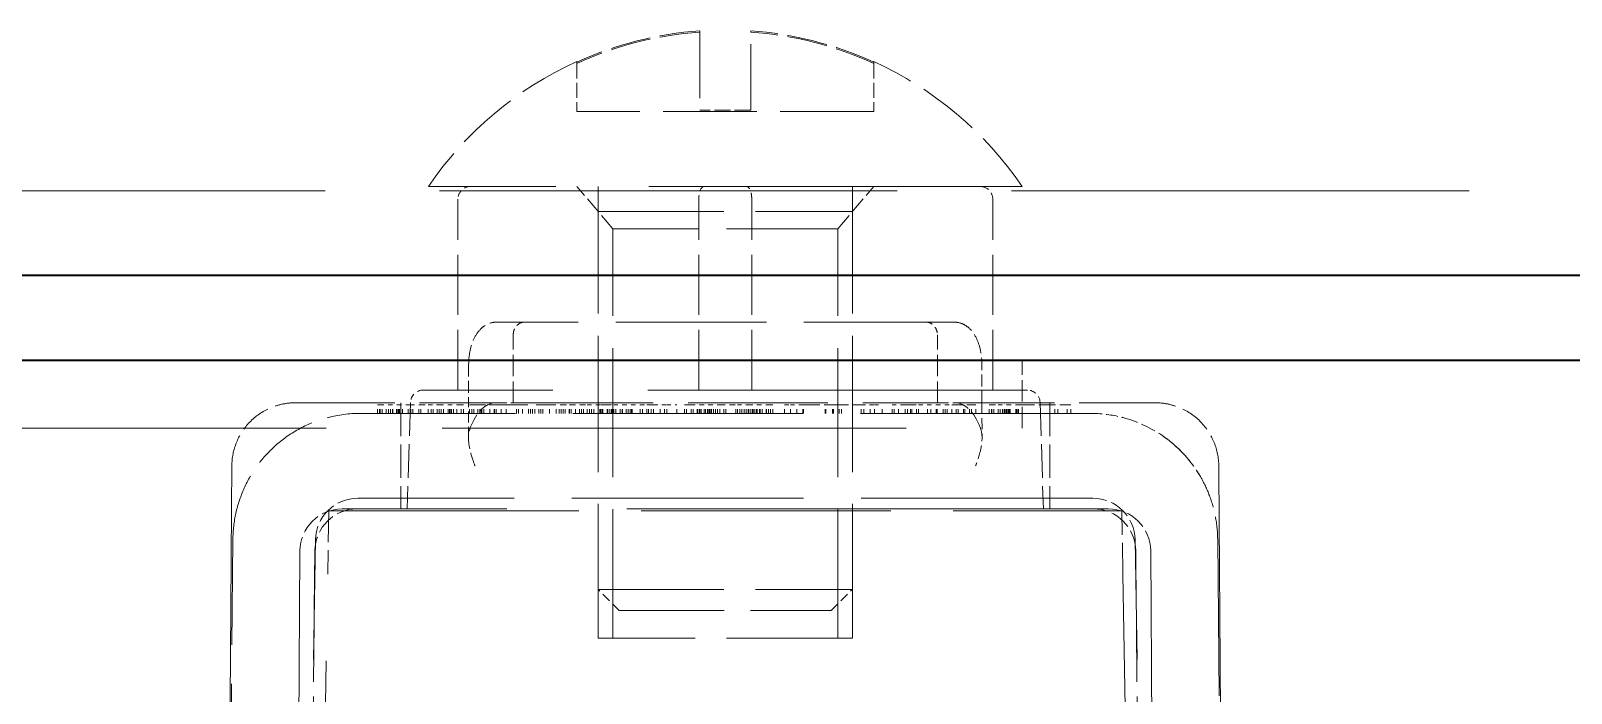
# Model space of a CAD drawing. Header units: millimetres. Extents: x 0 to 5945, y 0 to 4205.
# Drawn here: x 2032.5 to 2068.82, y 2130.11 to 2145.73 of the extents above; entities that cross this region are included whole.
import ezdxf

# ---------------------------------------------------------------- set-up
doc = ezdxf.new("R2010")
doc.units = ezdxf.units.MM
doc.header["$LTSCALE"] = 5
doc.linetypes.add('DASHED', pattern=[0.2067, 0.1654, -0.0413])
doc.layers.add('가려진 것(ISO)', color=2, linetype='DASHED', lineweight=18)
doc.layers.add('가시적인 것(ISO)', color=3, linetype='Continuous', lineweight=40)

msp = doc.modelspace()

# ---------------------------------------------------------------- linework, layer by layer
at = {"layer": '가려진 것(ISO)', "ltscale": 0.01075}
for p, q in [((2048.276, 2145.698), (2048.276, 2145.726)), ((2049.476, 2145.698), (2049.476, 2145.726))]:
    msp.add_line(p, q, dxfattribs=at)
at = {"layer": '가려진 것(ISO)', "ltscale": 1.883137}
for p, q in [((2048.276, 2145.698), (2048.276, 2143.857)), ((2049.476, 2143.857), (2049.476, 2145.698))]:
    msp.add_line(p, q, dxfattribs=at)
at = {"layer": '가려진 것(ISO)', "ltscale": 0.3052}
for p, q in [((2045.376, 2144.959), (2045.376, 2145)), ((2052.376, 2144.959), (2052.376, 2145))]:
    msp.add_line(p, q, dxfattribs=at)
at = {"layer": '가려진 것(ISO)', "ltscale": 0.431256}
for p, q in [((2045.376, 2144.959), (2045.376, 2143.826)), ((2052.376, 2144.959), (2052.376, 2143.826))]:
    msp.add_line(p, q, dxfattribs=at)
at = {"layer": '가려진 것(ISO)', "ltscale": 2.666475}
msp.add_line((2052.376, 2143.826), (2045.376, 2143.826), dxfattribs=at)
at = {"layer": '가려진 것(ISO)', "ltscale": 0.457992}
msp.add_line((2049.476, 2143.857), (2048.276, 2143.857), dxfattribs=at)
at = {"layer": '가려진 것(ISO)', "ltscale": 13.050004}
msp.add_line((2106.876, 2141.957), (1580.876, 2141.957), dxfattribs=at)
at = {"layer": '가려진 것(ISO)', "ltscale": 10.639162}
msp.add_line((2055.876, 2142.057), (2041.876, 2142.057), dxfattribs=at)
at = {"layer": '가려진 것(ISO)', "ltscale": 0.500009}
for p, q in [((2046.226, 2141.057), (2045.376, 2142.057)), ((2051.526, 2141.057), (2052.376, 2142.057))]:
    msp.add_line(p, q, dxfattribs=at)
at = {"layer": '가려진 것(ISO)', "ltscale": 3.618824}
for p, q in [((2045.876, 2142.057), (2045.876, 2132.557)), ((2051.876, 2142.057), (2051.876, 2132.557))]:
    msp.add_line(p, q, dxfattribs=at)
at = {"layer": '가려진 것(ISO)', "ltscale": 1.714127}
for p, q in [((2042.571, 2137.257), (2042.571, 2141.757)), ((2048.252, 2137.257), (2048.252, 2141.757)), ((2049.501, 2137.257), (2049.501, 2141.757)), ((2055.182, 2137.257), (2055.182, 2141.757))]:
    msp.add_line(p, q, dxfattribs=at)
at = {"layer": '가려진 것(ISO)', "ltscale": 3.590168}
for p, q in [((2045.876, 2141.468), (2051.876, 2141.468)), ((2045.876, 2132.557), (2051.876, 2132.557)), ((2051.876, 2131.407), (2045.876, 2131.407))]:
    msp.add_line(p, q, dxfattribs=at)
at = {"layer": '가려진 것(ISO)', "ltscale": 3.832706}
for p, q in [((2045.876, 2131.407), (2045.876, 2141.468)), ((2051.876, 2131.407), (2051.876, 2141.468))]:
    msp.add_line(p, q, dxfattribs=at)
at = {"layer": '가려진 것(ISO)', "ltscale": 3.171304}
msp.add_line((2051.526, 2141.057), (2046.226, 2141.057), dxfattribs=at)
at = {"layer": '가려진 것(ISO)', "ltscale": 3.675769}
for p, q in [((2046.226, 2131.407), (2046.226, 2141.057)), ((2051.526, 2131.407), (2051.526, 2141.057))]:
    msp.add_line(p, q, dxfattribs=at)
at = {"layer": '가려진 것(ISO)', "ltscale": 4.289239}
msp.add_line((2054.277, 2138.857), (2043.476, 2138.857), dxfattribs=at)
at = {"layer": '가려진 것(ISO)', "ltscale": 0.609403}
for p, q in [((2043.876, 2136.957), (2043.876, 2138.557)), ((2053.876, 2136.957), (2053.876, 2138.557)), ((2055.876, 2136.357), (2055.876, 2137.957))]:
    msp.add_line(p, q, dxfattribs=at)
at = {"layer": '가려진 것(ISO)', "ltscale": 0.342828}
msp.add_line((2042.825, 2137.857), (2042.825, 2136.957), dxfattribs=at)
at = {"layer": '가려진 것(ISO)', "ltscale": 0.343057}
msp.add_line((2054.927, 2136.956), (2054.927, 2137.857), dxfattribs=at)
at = {"layer": '가려진 것(ISO)', "ltscale": 10.823642}
msp.add_line((2055.998, 2137.257), (2041.755, 2137.257), dxfattribs=at)
at = {"layer": '가려진 것(ISO)', "ltscale": 2.830735}
for p, q in [((2038.741, 2136.957), (2043.459, 2136.957)), ((2054.294, 2136.957), (2059.012, 2136.957))]:
    msp.add_line(p, q, dxfattribs=at)
at = {"layer": '가려진 것(ISO)', "ltscale": 6.559733}
msp.add_line((2057.487, 2136.707), (2040.266, 2136.707), dxfattribs=at)
at = {"layer": '가려진 것(ISO)', "ltscale": 0.103138}
for p, q in [((2040.672, 2136.907), (2040.724, 2136.907)), ((2042.651, 2136.907), (2042.704, 2136.907)), ((2047.912, 2136.907), (2047.964, 2136.907)), ((2049.943, 2136.907), (2049.995, 2136.907))]:
    msp.add_line(p, q, dxfattribs=at)
at = {"layer": '가려진 것(ISO)', "ltscale": 0.076088}
for p, q in [((2040.672, 2136.707), (2040.672, 2136.907)), ((2040.724, 2136.707), (2040.724, 2136.907)), ((2040.741, 2136.707), (2040.741, 2136.907)), ((2040.789, 2136.707), (2040.789, 2136.907)), ((2040.884, 2136.707), (2040.884, 2136.907)), ((2040.933, 2136.707), (2040.933, 2136.907)), ((2040.98, 2136.707), (2040.98, 2136.907)), ((2040.985, 2136.707), (2040.985, 2136.907)), ((2041.028, 2136.707), (2041.028, 2136.907)), ((2041.037, 2136.707), (2041.037, 2136.907)), ((2041.124, 2136.707), (2041.124, 2136.907)), ((2041.141, 2136.707), (2041.141, 2136.907)), ((2041.172, 2136.707), (2041.172, 2136.907)), ((2041.193, 2136.707), (2041.193, 2136.907)), ((2041.268, 2136.707), (2041.268, 2136.907)), ((2041.401, 2136.707), (2041.401, 2136.907)), ((2041.454, 2136.707), (2041.454, 2136.907)), ((2041.459, 2136.707), (2041.459, 2136.907)), ((2041.507, 2136.707), (2041.507, 2136.907)), ((2041.651, 2136.707), (2041.651, 2136.907)), ((2041.699, 2136.707), (2041.699, 2136.907)), ((2041.87, 2136.707), (2041.87, 2136.907)), ((2041.939, 2136.707), (2041.939, 2136.907)), ((2041.986, 2136.707), (2041.986, 2136.907)), ((2042.079, 2136.707), (2042.079, 2136.907)), ((2042.082, 2136.707), (2042.082, 2136.907)), ((2042.131, 2136.707), (2042.131, 2136.907)), ((2042.178, 2136.707), (2042.178, 2136.907)), ((2042.235, 2136.707), (2042.235, 2136.907)), ((2042.339, 2136.707), (2042.339, 2136.907)), ((2042.37, 2136.707), (2042.37, 2136.907)), ((2042.391, 2136.707), (2042.391, 2136.907)), ((2042.418, 2136.707), (2042.418, 2136.907)), ((2042.466, 2136.707), (2042.466, 2136.907)), ((2042.547, 2136.707), (2042.547, 2136.907)), ((2042.651, 2136.707), (2042.651, 2136.907)), ((2042.704, 2136.707), (2042.704, 2136.907)), ((2042.849, 2136.707), (2042.849, 2136.907)), ((2042.897, 2136.707), (2042.897, 2136.907)), ((2042.945, 2136.707), (2042.945, 2136.907)), ((2043.041, 2136.707), (2043.041, 2136.907)), ((2043.089, 2136.707), (2043.089, 2136.907)), ((2043.12, 2136.707), (2043.12, 2136.907)), ((2043.136, 2136.707), (2043.136, 2136.907)), ((2043.184, 2136.707), (2043.184, 2136.907)), ((2043.328, 2136.707), (2043.328, 2136.907)), ((2043.424, 2136.707), (2043.424, 2136.907)), ((2043.433, 2136.707), (2043.433, 2136.907)), ((2043.472, 2136.707), (2043.472, 2136.907)), ((2043.589, 2136.707), (2043.589, 2136.907)), ((2043.711, 2136.707), (2043.711, 2136.907)), ((2043.951, 2136.707), (2043.951, 2136.907)), ((2043.999, 2136.707), (2043.999, 2136.907)), ((2044.095, 2136.707), (2044.095, 2136.907)), ((2044.239, 2136.707), (2044.239, 2136.907)), ((2044.286, 2136.707), (2044.286, 2136.907)), ((2044.334, 2136.707), (2044.334, 2136.907)), ((2044.382, 2136.707), (2044.382, 2136.907)), ((2044.478, 2136.707), (2044.478, 2136.907)), ((2044.526, 2136.707), (2044.526, 2136.907)), ((2044.574, 2136.707), (2044.574, 2136.907)), ((2044.735, 2136.707), (2044.735, 2136.907)), ((2044.891, 2136.707), (2044.891, 2136.907)), ((2044.957, 2136.707), (2044.957, 2136.907)), ((2045.005, 2136.707), (2045.005, 2136.907)), ((2045.053, 2136.707), (2045.053, 2136.907)), ((2045.101, 2136.707), (2045.101, 2136.907)), ((2045.197, 2136.707), (2045.197, 2136.907)), ((2045.204, 2136.707), (2045.204, 2136.907)), ((2045.245, 2136.707), (2045.245, 2136.907)), ((2045.341, 2136.707), (2045.341, 2136.907)), ((2045.436, 2136.707), (2045.436, 2136.907)), ((2045.484, 2136.707), (2045.484, 2136.907)), ((2045.532, 2136.707), (2045.532, 2136.907)), ((2045.62, 2136.707), (2045.62, 2136.907)), ((2045.672, 2136.707), (2045.672, 2136.907)), ((2045.676, 2136.707), (2045.676, 2136.907)), ((2045.724, 2136.707), (2045.724, 2136.907)), ((2045.776, 2136.707), (2045.776, 2136.907)), ((2045.916, 2136.707), (2045.916, 2136.907)), ((2045.933, 2136.707), (2045.933, 2136.907)), ((2045.964, 2136.707), (2045.964, 2136.907)), ((2045.985, 2136.707), (2045.985, 2136.907)), ((2046.089, 2136.707), (2046.089, 2136.907)), ((2046.107, 2136.707), (2046.107, 2136.907)), ((2046.155, 2136.707), (2046.155, 2136.907)), ((2046.193, 2136.707), (2046.193, 2136.907)), ((2046.203, 2136.707), (2046.203, 2136.907)), ((2046.245, 2136.707), (2046.245, 2136.907)), ((2046.299, 2136.707), (2046.299, 2136.907)), ((2046.395, 2136.707), (2046.395, 2136.907)), ((2046.443, 2136.707), (2046.443, 2136.907)), ((2046.454, 2136.707), (2046.454, 2136.907)), ((2046.539, 2136.707), (2046.539, 2136.907)), ((2046.586, 2136.707), (2046.586, 2136.907)), ((2046.634, 2136.707), (2046.634, 2136.907)), ((2046.662, 2136.707), (2046.662, 2136.907)), ((2046.682, 2136.707), (2046.682, 2136.907)), ((2046.87, 2136.707), (2046.87, 2136.907)), ((2046.922, 2136.707), (2046.922, 2136.907)), ((2047.026, 2136.707), (2047.026, 2136.907)), ((2047.066, 2136.707), (2047.066, 2136.907)), ((2047.131, 2136.707), (2047.131, 2136.907)), ((2047.183, 2136.707), (2047.183, 2136.907)), ((2047.339, 2136.707), (2047.339, 2136.907)), ((2047.443, 2136.707), (2047.443, 2136.907)), ((2047.495, 2136.707), (2047.495, 2136.907)), ((2047.736, 2136.707), (2047.736, 2136.907)), ((2047.912, 2136.707), (2047.912, 2136.907)), ((2047.964, 2136.707), (2047.964, 2136.907)), ((2048.068, 2136.707), (2048.068, 2136.907)), ((2048.12, 2136.707), (2048.12, 2136.907)), ((2048.216, 2136.707), (2048.216, 2136.907)), ((2048.224, 2136.707), (2048.224, 2136.907)), ((2048.264, 2136.707), (2048.264, 2136.907)), ((2048.276, 2136.707), (2048.276, 2136.907)), ((2048.311, 2136.707), (2048.311, 2136.907)), ((2048.381, 2136.707), (2048.381, 2136.907)), ((2048.407, 2136.707), (2048.407, 2136.907)), ((2048.455, 2136.707), (2048.455, 2136.907)), ((2048.485, 2136.707), (2048.485, 2136.907)), ((2048.503, 2136.707), (2048.503, 2136.907)), ((2048.537, 2136.707), (2048.537, 2136.907)), ((2048.551, 2136.707), (2048.551, 2136.907)), ((2048.599, 2136.707), (2048.599, 2136.907)), ((2048.647, 2136.707), (2048.647, 2136.907)), ((2048.695, 2136.707), (2048.695, 2136.907)), ((2048.745, 2136.707), (2048.745, 2136.907)), ((2048.839, 2136.707), (2048.839, 2136.907)), ((2048.886, 2136.707), (2048.886, 2136.907)), ((2049.126, 2136.707), (2049.126, 2136.907)), ((2049.162, 2136.707), (2049.162, 2136.907)), ((2049.222, 2136.707), (2049.222, 2136.907)), ((2049.27, 2136.707), (2049.27, 2136.907)), ((2049.318, 2136.707), (2049.318, 2136.907)), ((2049.37, 2136.707), (2049.37, 2136.907)), ((2049.414, 2136.707), (2049.414, 2136.907)), ((2049.422, 2136.707), (2049.422, 2136.907)), ((2049.461, 2136.707), (2049.461, 2136.907)), ((2049.509, 2136.707), (2049.509, 2136.907)), ((2049.526, 2136.707), (2049.526, 2136.907)), ((2049.557, 2136.707), (2049.557, 2136.907)), ((2049.605, 2136.707), (2049.605, 2136.907)), ((2049.631, 2136.707), (2049.631, 2136.907)), ((2049.683, 2136.707), (2049.683, 2136.907)), ((2049.701, 2136.707), (2049.701, 2136.907)), ((2049.749, 2136.707), (2049.749, 2136.907)), ((2049.839, 2136.707), (2049.839, 2136.907)), ((2049.845, 2136.707), (2049.845, 2136.907)), ((2049.893, 2136.707), (2049.893, 2136.907)), ((2049.943, 2136.707), (2049.943, 2136.907)), ((2049.995, 2136.707), (2049.995, 2136.907)), ((2050.276, 2136.707), (2050.276, 2136.907)), ((2050.412, 2136.707), (2050.412, 2136.907)), ((2050.564, 2136.707), (2050.564, 2136.907)), ((2050.707, 2136.707), (2050.707, 2136.907)), ((2050.724, 2136.707), (2050.724, 2136.907)), ((2051.234, 2136.707), (2051.234, 2136.907)), ((2051.245, 2136.707), (2051.245, 2136.907)), ((2051.401, 2136.707), (2051.401, 2136.907)), ((2051.426, 2136.707), (2051.426, 2136.907)), ((2051.558, 2136.707), (2051.558, 2136.907)), ((2051.618, 2136.707), (2051.618, 2136.907)), ((2052.079, 2136.707), (2052.079, 2136.907)), ((2052.145, 2136.707), (2052.145, 2136.907)), ((2052.289, 2136.707), (2052.289, 2136.907)), ((2052.391, 2136.707), (2052.391, 2136.907)), ((2052.576, 2136.707), (2052.576, 2136.907)), ((2052.808, 2136.707), (2052.808, 2136.907)), ((2052.86, 2136.707), (2052.86, 2136.907)), ((2052.959, 2136.707), (2052.959, 2136.907)), ((2052.964, 2136.707), (2052.964, 2136.907)), ((2053.12, 2136.707), (2053.12, 2136.907)), ((2053.172, 2136.707), (2053.172, 2136.907)), ((2053.247, 2136.707), (2053.247, 2136.907)), ((2053.276, 2136.707), (2053.276, 2136.907)), ((2053.381, 2136.707), (2053.381, 2136.907)), ((2053.433, 2136.707), (2053.433, 2136.907)), ((2053.641, 2136.707), (2053.641, 2136.907)), ((2053.726, 2136.707), (2053.726, 2136.907)), ((2053.849, 2136.707), (2053.849, 2136.907)), ((2053.87, 2136.707), (2053.87, 2136.907)), ((2054.014, 2136.707), (2054.014, 2136.907)), ((2054.058, 2136.707), (2054.058, 2136.907)), ((2054.11, 2136.707), (2054.11, 2136.907)), ((2054.214, 2136.707), (2054.214, 2136.907)), ((2054.318, 2136.707), (2054.318, 2136.907)), ((2054.37, 2136.707), (2054.37, 2136.907)), ((2054.493, 2136.707), (2054.493, 2136.907)), ((2054.526, 2136.707), (2054.526, 2136.907)), ((2054.631, 2136.707), (2054.631, 2136.907)), ((2054.683, 2136.707), (2054.683, 2136.907)), ((2054.78, 2136.707), (2054.78, 2136.907)), ((2055.099, 2136.707), (2055.099, 2136.907)), ((2055.151, 2136.707), (2055.151, 2136.907)), ((2055.164, 2136.707), (2055.164, 2136.907)), ((2055.211, 2136.707), (2055.211, 2136.907)), ((2055.308, 2136.707), (2055.308, 2136.907)), ((2055.355, 2136.707), (2055.355, 2136.907)), ((2055.412, 2136.707), (2055.412, 2136.907)), ((2055.451, 2136.707), (2055.451, 2136.907)), ((2055.464, 2136.707), (2055.464, 2136.907)), ((2055.499, 2136.707), (2055.499, 2136.907)), ((2055.516, 2136.707), (2055.516, 2136.907)), ((2055.547, 2136.707), (2055.547, 2136.907)), ((2055.568, 2136.707), (2055.568, 2136.907)), ((2055.595, 2136.707), (2055.595, 2136.907)), ((2055.724, 2136.707), (2055.724, 2136.907)), ((2055.739, 2136.707), (2055.739, 2136.907)), ((2055.776, 2136.707), (2055.776, 2136.907)), ((2055.786, 2136.707), (2055.786, 2136.907)), ((2056.649, 2136.707), (2056.649, 2136.907)), ((2056.714, 2136.707), (2056.714, 2136.907)), ((2056.936, 2136.707), (2056.936, 2136.907)), ((2057.026, 2136.707), (2057.026, 2136.907))]:
    msp.add_line(p, q, dxfattribs=at)
at = {"layer": '가려진 것(ISO)', "ltscale": 0.113336}
for p, q in [((2040.724, 2136.907), (2040.933, 2136.907)), ((2042.339, 2136.907), (2042.547, 2136.907)), ((2048.068, 2136.907), (2048.276, 2136.907)), ((2049.631, 2136.907), (2049.839, 2136.907))]:
    msp.add_line(p, q, dxfattribs=at)
at = {"layer": '가려진 것(ISO)', "ltscale": 0.089011}
for p, q in [((2040.933, 2136.907), (2041.141, 2136.907)), ((2042.131, 2136.907), (2042.339, 2136.907)), ((2048.276, 2136.907), (2048.485, 2136.907)), ((2049.422, 2136.907), (2049.631, 2136.907))]:
    msp.add_line(p, q, dxfattribs=at)
at = {"layer": '가려진 것(ISO)', "ltscale": 0.101151}
for p, q in [((2041.141, 2136.907), (2041.401, 2136.907)), ((2041.87, 2136.907), (2042.131, 2136.907)), ((2048.485, 2136.907), (2048.745, 2136.907)), ((2049.162, 2136.907), (2049.422, 2136.907)), ((2055.516, 2136.907), (2055.776, 2136.907))]:
    msp.add_line(p, q, dxfattribs=at)
at = {"layer": '가려진 것(ISO)', "ltscale": 0.952248}
for p, q in [((2041.226, 2136.957), (2041.226, 2134.457)), ((2056.526, 2136.957), (2056.526, 2134.457))]:
    msp.add_line(p, q, dxfattribs=at)
at = {"layer": '가려진 것(ISO)', "ltscale": 0.956305}
for p, q in [((2041.455, 2136.966), (2041.376, 2134.457)), ((2056.298, 2136.966), (2056.376, 2134.457))]:
    msp.add_line(p, q, dxfattribs=at)
at = {"layer": '가려진 것(ISO)', "ltscale": 0.178465}
for p, q in [((2041.401, 2136.907), (2041.87, 2136.907)), ((2044.735, 2136.907), (2045.204, 2136.907))]:
    msp.add_line(p, q, dxfattribs=at)
at = {"layer": '가려진 것(ISO)', "ltscale": 0.090143}
for p, q in [((2042.547, 2136.907), (2042.651, 2136.907)), ((2047.964, 2136.907), (2048.068, 2136.907)), ((2049.839, 2136.907), (2049.943, 2136.907))]:
    msp.add_line(p, q, dxfattribs=at)
at = {"layer": '가려진 것(ISO)', "ltscale": 0.315722}
msp.add_line((2042.823, 2136.128), (2042.825, 2136.957), dxfattribs=at)
at = {"layer": '가려진 것(ISO)', "ltscale": 0.094879}
msp.add_line((2042.849, 2136.907), (2042.897, 2136.907), dxfattribs=at)
at = {"layer": '가려진 것(ISO)', "ltscale": 0.058729}
msp.add_line((2042.897, 2136.907), (2042.945, 2136.907), dxfattribs=at)
at = {"layer": '가려진 것(ISO)', "ltscale": 0.082924}
msp.add_line((2042.945, 2136.907), (2043.041, 2136.907), dxfattribs=at)
at = {"layer": '가려진 것(ISO)', "ltscale": 0.043232}
msp.add_line((2043.041, 2136.907), (2043.12, 2136.907), dxfattribs=at)
at = {"layer": '가려진 것(ISO)', "ltscale": 0.118944}
for p, q in [((2043.12, 2136.907), (2043.433, 2136.907)), ((2045.62, 2136.907), (2045.933, 2136.907)), ((2047.183, 2136.907), (2047.495, 2136.907)), ((2050.412, 2136.907), (2050.724, 2136.907)), ((2052.079, 2136.907), (2052.391, 2136.907)), ((2052.808, 2136.907), (2053.12, 2136.907)), ((2054.37, 2136.907), (2054.683, 2136.907))]:
    msp.add_line(p, q, dxfattribs=at)
at = {"layer": '가려진 것(ISO)', "ltscale": 0.95014}
msp.add_line((2043.433, 2136.907), (2044.735, 2136.907), dxfattribs=at)
at = {"layer": '가려진 것(ISO)', "ltscale": 0.318318}
for p, q in [((2043.459, 2136.957), (2043.876, 2136.957)), ((2053.876, 2136.957), (2054.294, 2136.957))]:
    msp.add_line(p, q, dxfattribs=at)
at = {"layer": '가려진 것(ISO)', "ltscale": 3.989087}
msp.add_line((2043.876, 2136.957), (2053.876, 2136.957), dxfattribs=at)
at = {"layer": '가려진 것(ISO)', "ltscale": 0.02236}
msp.add_line((2045.204, 2136.907), (2045.245, 2136.907), dxfattribs=at)
at = {"layer": '가려진 것(ISO)', "ltscale": 0.106939}
msp.add_line((2045.245, 2136.907), (2045.484, 2136.907), dxfattribs=at)
at = {"layer": '가려진 것(ISO)', "ltscale": 0.052712}
msp.add_line((2045.484, 2136.907), (2045.62, 2136.907), dxfattribs=at)
at = {"layer": '가려진 것(ISO)', "ltscale": 0.083344}
for p, q in [((2045.933, 2136.907), (2045.985, 2136.907)), ((2047.131, 2136.907), (2047.183, 2136.907)), ((2053.12, 2136.907), (2053.172, 2136.907)), ((2054.318, 2136.907), (2054.37, 2136.907))]:
    msp.add_line(p, q, dxfattribs=at)
at = {"layer": '가려진 것(ISO)', "ltscale": 0.072493}
for p, q in [((2045.985, 2136.907), (2046.089, 2136.907)), ((2047.026, 2136.907), (2047.131, 2136.907)), ((2053.172, 2136.907), (2053.276, 2136.907)), ((2054.214, 2136.907), (2054.318, 2136.907))]:
    msp.add_line(p, q, dxfattribs=at)
at = {"layer": '가려진 것(ISO)', "ltscale": 0.071908}
for p, q in [((2046.089, 2136.907), (2046.245, 2136.907)), ((2046.87, 2136.907), (2047.026, 2136.907)), ((2053.276, 2136.907), (2053.433, 2136.907)), ((2054.058, 2136.907), (2054.214, 2136.907))]:
    msp.add_line(p, q, dxfattribs=at)
at = {"layer": '가려진 것(ISO)', "ltscale": 0.081808}
for p, q in [((2046.245, 2136.907), (2046.454, 2136.907)), ((2046.662, 2136.907), (2046.87, 2136.907)), ((2053.433, 2136.907), (2053.641, 2136.907)), ((2053.849, 2136.907), (2054.058, 2136.907))]:
    msp.add_line(p, q, dxfattribs=at)
at = {"layer": '가려진 것(ISO)', "ltscale": 0.079262}
for p, q in [((2046.454, 2136.907), (2046.662, 2136.907)), ((2053.641, 2136.907), (2053.849, 2136.907))]:
    msp.add_line(p, q, dxfattribs=at)
at = {"layer": '가려진 것(ISO)', "ltscale": 0.091802}
msp.add_line((2047.495, 2136.907), (2047.736, 2136.907), dxfattribs=at)
at = {"layer": '가려진 것(ISO)', "ltscale": 0.158625}
msp.add_line((2048.745, 2136.907), (2049.162, 2136.907), dxfattribs=at)
at = {"layer": '가려진 것(ISO)', "ltscale": 0.051644}
msp.add_line((2050.276, 2136.907), (2050.412, 2136.907), dxfattribs=at)
at = {"layer": '가려진 것(ISO)', "ltscale": 0.463306}
for p, q in [((2050.724, 2136.907), (2051.401, 2136.907)), ((2051.401, 2136.907), (2052.079, 2136.907))]:
    msp.add_line(p, q, dxfattribs=at)
at = {"layer": '가려진 것(ISO)', "ltscale": 0.070374}
msp.add_line((2052.391, 2136.907), (2052.576, 2136.907), dxfattribs=at)
at = {"layer": '가려진 것(ISO)', "ltscale": 0.037042}
msp.add_line((2054.683, 2136.907), (2054.78, 2136.907), dxfattribs=at)
at = {"layer": '가려진 것(ISO)', "ltscale": 0.315493}
msp.add_line((2054.927, 2136.956), (2054.93, 2136.128), dxfattribs=at)
at = {"layer": '가려진 것(ISO)', "ltscale": 0.063844}
msp.add_line((2055.099, 2136.907), (2055.151, 2136.907), dxfattribs=at)
at = {"layer": '가려진 것(ISO)', "ltscale": 0.100459}
msp.add_line((2055.151, 2136.907), (2055.308, 2136.907), dxfattribs=at)
at = {"layer": '가려진 것(ISO)', "ltscale": 0.099868}
msp.add_line((2055.308, 2136.907), (2055.516, 2136.907), dxfattribs=at)
at = {"layer": '가려진 것(ISO)', "ltscale": 0.476074}
msp.add_line((2055.776, 2136.907), (2057.026, 2136.907), dxfattribs=at)
at = {"layer": '가려진 것(ISO)', "ltscale": 13.234077}
msp.add_line((1631.876, 2136.357), (2055.876, 2136.357), dxfattribs=at)
at = {"layer": '가려진 것(ISO)', "ltscale": 6.60095}
msp.add_line((2057.541, 2134.707), (2040.212, 2134.707), dxfattribs=at)
at = {"layer": '가려진 것(ISO)', "ltscale": 0.892548}
for p, q in [((2039.529, 2134.407), (2039.503, 2132.92)), ((2058.252, 2132.92), (2058.226, 2134.407))]:
    msp.add_line(p, q, dxfattribs=at)
at = {"layer": '가려진 것(ISO)', "ltscale": 7.122473}
msp.add_line((2039.529, 2134.407), (2058.226, 2134.407), dxfattribs=at)
at = {"layer": '가려진 것(ISO)', "ltscale": 13.725547}
msp.add_line((2057.907, 2134.457), (2039.846, 2134.457), dxfattribs=at)
at = {"layer": '가려진 것(ISO)', "ltscale": 4.451479}
for p, q in [((2037.165, 2122.048), (2037.266, 2133.733)), ((2060.486, 2133.733), (2060.588, 2122.048))]:
    msp.add_line(p, q, dxfattribs=at)
at = {"layer": '가려진 것(ISO)', "ltscale": 11.495429}
for p, q in [((2038.846, 2133.464), (2038.68, 2109.704)), ((2058.907, 2133.464), (2059.073, 2109.704))]:
    msp.add_line(p, q, dxfattribs=at)
at = {"layer": '가려진 것(ISO)', "ltscale": 5.064498}
for p, q in [((2038.981, 2120.44), (2039.212, 2133.724)), ((2058.772, 2120.44), (2058.54, 2133.724))]:
    msp.add_line(p, q, dxfattribs=at)
at = {"layer": '가려진 것(ISO)', "ltscale": 1.660575}
for p, q in [((2039.199, 2133.466), (2039.159, 2129.107)), ((2058.554, 2133.466), (2058.594, 2129.107))]:
    msp.add_line(p, q, dxfattribs=at)
at = {"layer": '가려진 것(ISO)', "ltscale": 9.925978}
for p, q in [((2039.145, 2112.407), (2039.503, 2132.92)), ((2058.252, 2132.92), (2058.61, 2112.407))]:
    msp.add_line(p, q, dxfattribs=at)
at = {"layer": '가려진 것(ISO)', "ltscale": 0.269265}
for p, q in [((2046.376, 2132.057), (2045.876, 2132.557)), ((2051.376, 2132.057), (2051.876, 2132.557))]:
    msp.add_line(p, q, dxfattribs=at)
at = {"layer": '가려진 것(ISO)', "ltscale": 2.991791}
msp.add_line((2046.376, 2132.057), (2051.376, 2132.057), dxfattribs=at)
at = {"layer": '가려진 것(ISO)', "ltscale": 1.14571}
for start, end in [(94.0659, 114.4315), (65.5685, 85.9341)]:
    msp.add_arc((2048.876, 2137.285), 8.462, start, end, dxfattribs=at)
at = {"layer": '가려진 것(ISO)', "ltscale": 1.146012}
for start, end in [(94.0796, 114.5192), (65.4808, 85.9204)]:
    msp.add_arc((2048.876, 2137.285), 8.434, start, end, dxfattribs=at)
at = {"layer": '가려진 것(ISO)', "ltscale": 1.763813}
for start, end in [(114.4025, 145.7193), (34.2807, 65.5975)]:
    msp.add_arc((2048.876, 2137.285), 8.472, start, end, dxfattribs=at)
at = {"layer": '가려진 것(ISO)', "ltscale": 0.175827}
for centre, start, end in [((2041.755, 2136.957), 90, 178.2021), ((2055.998, 2136.957), 1.7979, 90)]:
    msp.add_arc(centre, 0.3, start, end, dxfattribs=at)
at = {"layer": '가려진 것(ISO)', "ltscale": 0.591629}
for centre, start, end in [((2040.212, 2133.707), 90, 179), ((2057.541, 2133.707), 1, 90)]:
    msp.add_arc(centre, 1, start, end, dxfattribs=at)
at = {"layer": '가려진 것(ISO)', "ltscale": 0.595619}
for centre, start, end in [((2039.846, 2133.457), 90, 179.6), ((2057.907, 2133.457), 0.4, 90)]:
    msp.add_arc(centre, 1, start, end, dxfattribs=at)
at = {"layer": '가려진 것(ISO)', "ltscale": 0.594812}
for centre, start, end in [((2040.199, 2133.457), 90, 179.4786), ((2057.554, 2133.457), 0.5214, 90)]:
    msp.add_arc(centre, 1, start, end, dxfattribs=at)
at = {"layer": '가려진 것(ISO)', "ltscale": 0.186882}
for centre, major_axis, ratio, start_param, end_param in [((2042.871, 2141.757), (0.3, 0), 0.999995, 1.570432, 3.141289), ((2048.376, 2141.757), (0, 0.3), 0.414234, 6.283179, 7.854037), ((2049.376, 2141.757), (0, -0.3), 0.41419, 1.57072, 3.141577), ((2054.882, 2141.757), (0, -0.3), 0.999987, 1.5711, 3.141957)]:
    msp.add_ellipse(centre, major_axis=major_axis, ratio=ratio, start_param=start_param, end_param=end_param, dxfattribs=at)
at = {"layer": '가려진 것(ISO)'}
for centre, start_param, end_param in [((2043.476, 2138.557), 0, 0.000208), ((2054.277, 2138.557), 6.283105, 6.283184)]:
    msp.add_ellipse(centre, major_axis=(0, 0.3), ratio=0.866025, start_param=start_param, end_param=end_param, dxfattribs=at)
at = {"layer": '가려진 것(ISO)', "ltscale": 0.523408}
for centre, start_param, end_param in [((2043.459, 2135.457), 0, 0.91617), ((2054.294, 2135.457), 5.367015, 6.283185)]:
    msp.add_ellipse(centre, major_axis=(0, 1.5), ratio=0.5, start_param=start_param, end_param=end_param, dxfattribs=at)
at = {"layer": '가려진 것(ISO)', "ltscale": 0.562041}
msp.add_open_spline([(2042.825, 2137.857), (2042.825, 2137.962), (2042.835, 2138.067), (2042.874, 2138.266), (2042.903, 2138.361), (2042.981, 2138.536), (2043.033, 2138.618), (2043.128, 2138.718), (2043.163, 2138.747), (2043.267, 2138.816), (2043.343, 2138.845), (2043.44, 2138.856), (2043.458, 2138.857), (2043.475, 2138.857)], degree=3, knots=[0, 0, 0, 0, 0.0313578, 0.0313578, 0.0627375, 0.0627375, 0.0959701, 0.0959701, 0.1123743, 0.1123743, 0.1406827, 0.1406827, 0.1469724, 0.1469724, 0.1469724, 0.1469724], dxfattribs=at)
at = {"layer": '가려진 것(ISO)', "ltscale": 0.179403}
for points, knots in [([(2043.876, 2138.557), (2043.876, 2138.595), (2043.883, 2138.635), (2043.91, 2138.709), (2043.93, 2138.743), (2043.976, 2138.796), (2044.005, 2138.819), (2044.07, 2138.849), (2044.105, 2138.857), (2044.139, 2138.857)], [0, 0, 0, 0, 0.01130067, 0.01130067, 0.02260134, 0.02260134, 0.03390407, 0.03390407, 0.0452068, 0.0452068, 0.0452068, 0.0452068]), ([(2053.614, 2138.857), (2053.648, 2138.857), (2053.683, 2138.849), (2053.748, 2138.819), (2053.777, 2138.796), (2053.823, 2138.743), (2053.843, 2138.709), (2053.87, 2138.635), (2053.876, 2138.595), (2053.876, 2138.557)], [-0.0452068, -0.0452068, -0.0452068, -0.0452068, -0.03390407, -0.03390407, -0.02260134, -0.02260134, -0.01130067, -0.01130067, 0, 0, 0, 0])]:
    msp.add_open_spline(points, degree=3, knots=knots, dxfattribs=at)
at = {"layer": '가려진 것(ISO)', "ltscale": 0.56205}
msp.add_open_spline([(2054.277, 2138.857), (2054.338, 2138.857), (2054.398, 2138.845), (2054.51, 2138.801), (2054.563, 2138.769), (2054.662, 2138.685), (2054.707, 2138.63), (2054.794, 2138.495), (2054.832, 2138.408), (2054.893, 2138.214), (2054.913, 2138.103), (2054.926, 2137.946), (2054.927, 2137.902), (2054.927, 2137.857)], degree=3, knots=[0, 0, 0, 0, 0.0214082, 0.0214082, 0.0431607, 0.0431607, 0.0682267, 0.0682267, 0.0995871, 0.0995871, 0.1337069, 0.1337069, 0.1470622, 0.1470622, 0.1470622, 0.1470622], dxfattribs=at)
at = {"layer": '가려진 것(ISO)', "ltscale": 0.900507}
for points, knots in [([(2037.241, 2135.467), (2037.242, 2135.657), (2037.279, 2135.844), (2037.422, 2136.198), (2037.529, 2136.362), (2037.799, 2136.641), (2037.961, 2136.753), (2038.233, 2136.872), (2038.33, 2136.903), (2038.531, 2136.946), (2038.633, 2136.957), (2038.737, 2136.957), (2038.739, 2136.957), (2038.741, 2136.957)], [-0.2365078, -0.2365078, -0.2365078, -0.2365078, -0.1797113, -0.1797113, -0.1214454, -0.1214454, -0.0623042, -0.0623042, -0.0311771, -0.0311771, 0, 0, 0.0005885, 0.0005885, 0.0005885, 0.0005885]), ([(2060.512, 2135.467), (2060.511, 2135.657), (2060.474, 2135.844), (2060.331, 2136.198), (2060.224, 2136.362), (2059.954, 2136.641), (2059.792, 2136.753), (2059.52, 2136.872), (2059.422, 2136.903), (2059.222, 2136.946), (2059.12, 2136.957), (2059.016, 2136.957), (2059.014, 2136.957), (2059.012, 2136.957)], [0.2386038, 0.2386038, 0.2386038, 0.2386038, 0.2954003, 0.2954003, 0.3536662, 0.3536662, 0.4128074, 0.4128074, 0.4439345, 0.4439345, 0.4751116, 0.4751116, 0.4757001, 0.4757001, 0.4757001, 0.4757001])]:
    msp.add_open_spline(points, degree=3, knots=knots, dxfattribs=at)
at = {"layer": '가려진 것(ISO)', "ltscale": 1.892483}
msp.add_open_spline([(2037.266, 2133.733), (2037.268, 2133.944), (2037.293, 2134.155), (2037.337, 2134.356), (2037.382, 2134.558), (2037.446, 2134.751), (2037.532, 2134.941), (2037.617, 2135.13), (2037.725, 2135.317), (2037.854, 2135.49), (2037.983, 2135.664), (2038.131, 2135.826), (2038.298, 2135.971), (2038.464, 2136.115), (2038.647, 2136.243), (2038.849, 2136.351), (2039.051, 2136.46), (2039.273, 2136.548), (2039.511, 2136.61), (2039.749, 2136.672), (2040.003, 2136.707), (2040.266, 2136.707)], degree=3, knots=[0, 0, 0, 0, 0.142857, 0.142857, 0.142857, 0.285714, 0.285714, 0.285714, 0.428571, 0.428571, 0.428571, 0.571429, 0.571429, 0.571429, 0.714286, 0.714286, 0.714286, 0.857143, 0.857143, 0.857143, 1, 1, 1, 1], dxfattribs=at)
at = {"layer": '가려진 것(ISO)', "ltscale": 0.331816}
msp.add_open_spline([(2057.487, 2136.707), (2057.725, 2136.707), (2057.956, 2136.678), (2058.172, 2136.628), (2058.201, 2136.621), (2058.23, 2136.614), (2058.259, 2136.606)], degree=3, knots=[0, 0, 0, 0, 0.125, 0.125, 0.125, 0.1419212, 0.1419212, 0.1419212, 0.1419212], dxfattribs=at)
at = {"layer": '가려진 것(ISO)', "ltscale": 0.390637}
msp.add_open_spline([(2042.977, 2135.467), (2042.976, 2135.469), (2042.975, 2135.471), (2042.955, 2135.522), (2042.909, 2135.64), (2042.845, 2135.888), (2042.827, 2135.989), (2042.819, 2136.184), (2042.83, 2136.27), (2042.857, 2136.353), (2042.86, 2136.362), (2042.864, 2136.37)], degree=3, knots=[-0.13414418, -0.13414418, -0.13414418, -0.13414418, -0.13354398, -0.13354398, -0.11740086, -0.11740086, -0.10630628, -0.10630628, -0.09518657, -0.09518657, -0.09385171, -0.09385171, -0.09385171, -0.09385171], dxfattribs=at)
at = {"layer": '가려진 것(ISO)', "ltscale": 0.390641}
msp.add_open_spline([(2054.889, 2136.37), (2054.893, 2136.36), (2054.897, 2136.349), (2054.924, 2136.263), (2054.934, 2136.175), (2054.924, 2135.98), (2054.907, 2135.881), (2054.839, 2135.62), (2054.786, 2135.493), (2054.778, 2135.471), (2054.777, 2135.47), (2054.776, 2135.467)], degree=3, knots=[-0.01530309, -0.01530309, -0.01530309, -0.01530309, -0.01470075, -0.01470075, -0.01054466, -0.01054466, -0.00652539, -0.00652539, 0, 0, 0.00060199, 0.00060199, 0.00060199, 0.00060199], dxfattribs=at)
at = {"layer": '가려진 것(ISO)', "ltscale": 0.430294}
msp.add_open_spline([(2058.259, 2136.606), (2058.585, 2136.519), (2058.904, 2136.374), (2059.189, 2136.177)], degree=3, dxfattribs=at)
at = {"layer": '가려진 것(ISO)', "ltscale": 1.130159}
msp.add_open_spline([(2059.189, 2136.177), (2059.23, 2136.149), (2059.27, 2136.12), (2059.309, 2136.09), (2059.471, 2135.966), (2059.617, 2135.828), (2059.742, 2135.685), (2059.868, 2135.542), (2059.973, 2135.394), (2060.062, 2135.246), (2060.15, 2135.098), (2060.221, 2134.951), (2060.281, 2134.798), (2060.341, 2134.645), (2060.389, 2134.486), (2060.425, 2134.31), (2060.462, 2134.133), (2060.485, 2133.939), (2060.486, 2133.733)], degree=3, knots=[0.3450314, 0.3450314, 0.3450314, 0.3450314, 0.375, 0.375, 0.375, 0.5, 0.5, 0.5, 0.625, 0.625, 0.625, 0.75, 0.75, 0.75, 0.875, 0.875, 0.875, 1, 1, 1, 1], dxfattribs=at)
at = {"layer": '가려진 것(ISO)', "ltscale": 0.398957}
msp.add_open_spline([(2059.409, 2136.01), (2059.658, 2135.802), (2059.881, 2135.546), (2060.055, 2135.257)], degree=3, dxfattribs=at)
at = {"layer": '가려진 것(ISO)', "ltscale": 11.374802}
for points in [[(2037.241, 2135.467), (2037.159, 2123.752), (2037.076, 2111.956)], [(2060.512, 2135.467), (2060.594, 2123.752), (2060.676, 2111.956)]]:
    msp.add_open_spline(points, degree=2, dxfattribs=at)
at = {"layer": '가시적인 것(ISO)'}
for p, q in [((2108.876, 2139.957), (1578.876, 2139.957)), ((2108.876, 2137.957), (1578.876, 2137.957))]:
    msp.add_line(p, q, dxfattribs=at)

doc.saveas('drawing.dxf')
